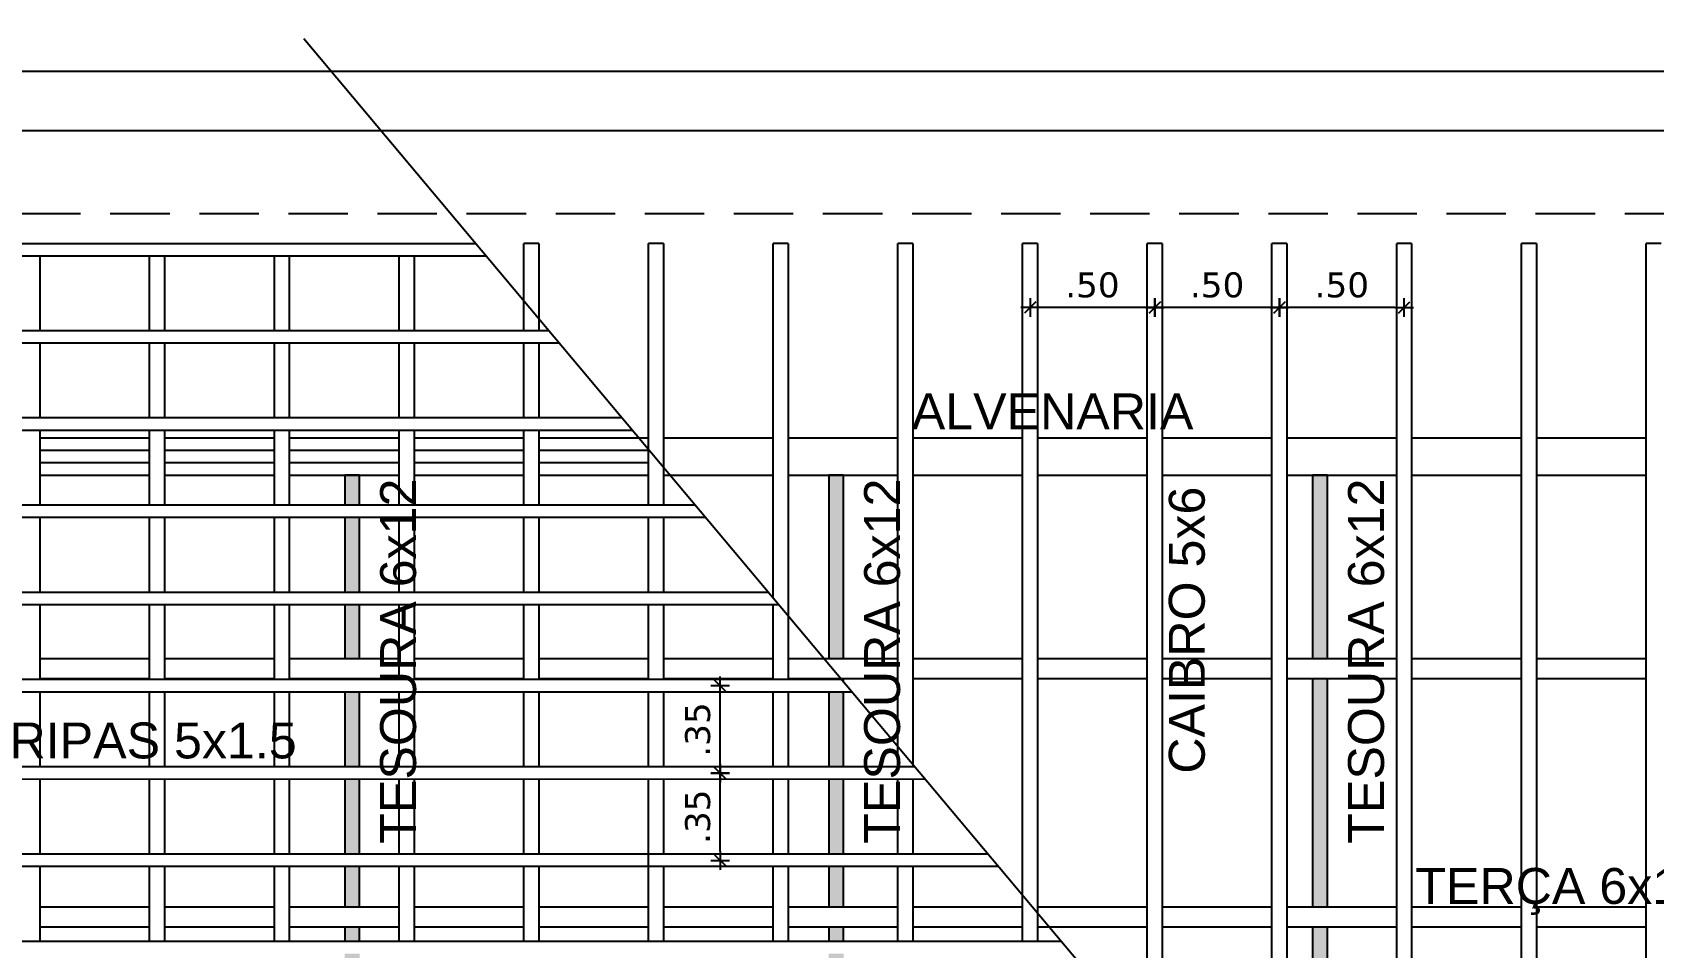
# Model space of a CAD drawing. Extents: x 249 to 354, y 55 to 132.
# Drawn here: x 333.51 to 340.01, y 97.46 to 101.13 of the extents above; entities that cross this region are included whole.
import ezdxf

# ---------------------------------------------------------------- set-up
doc = ezdxf.new("R2010")
doc.units = 0
doc.header["$LTSCALE"] = 0.005
doc.header["$PDMODE"] = 3
doc.linetypes.add('CONTINU', pattern=[0])
doc.linetypes.add('HIDDEN', pattern=[9.525, 6.35, -3.175])
doc.layers.get('0').update_dxf_attribs({"linetype": 'CONTINUOUS'})
doc.layers.get('Defpoints').update_dxf_attribs({"linetype": 'CONTINUOUS'})
for name, color, linetype in [('01', 1, 'CONTINUOUS'), ('A-PROJCOBERTURA', 7, 'HIDDEN'), ('ARQ-ALV-CORTE', 5, 'CONTINUOUS'), ('ARQ-ALV-ENCOBERTA', 8, 'CONTINUOUS'), ('ARQ-CTA-1_075', 1, 'CONTINUOUS'), ('ARQ-MOB-VISTA', 1, 'CONTINU'), ('ARQ-SMB-1_075', 1, 'CONTINUOUS'), ('ARQ-SMB-1_100', 1, 'CONTINUOUS'), ('ARQ-TLH-VISTA1', 2, 'CONTINUOUS'), ('ARQ-TLH-VISTA2', 1, 'CONTINUOUS'), ('ARQ-TXT-1_075', 2, 'CONTINUOUS'), ('EST-MAD-VISTA1', 2, 'CONTINUOUS')]:
    doc.layers.add(name, color=color, linetype=linetype)
doc.styles.add('ESC-50-A20', font='arial.ttf', dxfattribs={"height": 0.1})
doc.styles.add('FNDE Text Cota 0075', font='verdana.ttf', dxfattribs={"height": 0.1})
doc.dimstyles.new('FNDE 1-075', dxfattribs={"dimscale": 2.5, "dimtxt": 0.1, "dimasz": 0.015, "dimexe": 0.15, "dimexo": 0.15, "dimgap": 0.015, "dimtad": 1, "dimzin": 4, "dimdsep": 46, "dimtxsty": 'FNDE Text Cota 0075', "dimblk": 'tic', "dimcen": 0.025, "dimdle": 0.15, "dimse1": 1, "dimse2": 1, "dimclrd": 251, "dimclre": 251, "dimclrt": 256, "dimaunit": 1, "dimadec": 3, "dimazin": 0, "dimtfac": 1, "dimtix": 1, "dimtmove": 2, "dimatfit": 3, "dimldrblk": 'DOTSMALL', "dimfxl": 0.15, "dimtvp": 1, "dimtolj": 1, "dimtzin": 0, "dimarcsym": 0})

# ---------------------------------------------------------------- blocks, each defined once
blk = doc.blocks.new('tic')
at = {"color": 251}
for p, q in [((-1, 0), (1, 0)), ((0, -1), (0, 1))]:
    blk.add_line(p, q, dxfattribs=at)
blk.add_line((-0.6, -0.6), (0.6, 0.6))
blk = doc.blocks.new('*D67')
at = {"layer": 'ARQ-CTA-1_075', "color": 251, "lineweight": -2, "transparency": 16777216}
blk.add_line((338.9737, 100.0299), (338.5487, 100.0299), dxfattribs=at)
at = {"layer": 'Defpoints', "color": 0, "transparency": 16777216}
for p in [(338.5112, 100.0299), (338.5112, 99.8047), (339.0112, 99.8047)]:
    blk.add_point(p, dxfattribs=at)
at = {"layer": 'ARQ-CTA-1_075', "color": 251, "lineweight": -2, "transparency": 16777216, "xscale": 0.0375, "yscale": 0.0375, "zscale": 0.0375, "rotation": 180}
blk.add_blockref('tic', (338.5112, 100.0299), dxfattribs=at)
at = {"layer": 'ARQ-CTA-1_075', "color": 251, "lineweight": -2, "transparency": 16777216, "xscale": 0.0375, "yscale": 0.0375, "zscale": 0.0375}
blk.add_blockref('tic', (339.0112, 100.0299), dxfattribs=at)
at = {"layer": 'ARQ-CTA-1_075', "transparency": 16777216, "insert": (338.7612, 100.1195), "char_height": 0.1, "attachment_point": 5, "style": 'FNDE Text Cota 0075'}
blk.add_mtext('\\A1;.50', dxfattribs=at)
blk = doc.blocks.new('_DotSmall')
at = {"color": 0, "linetype": 'ByBlock', "const_width": 0.5}
blk.add_lwpolyline([(-0.0625, 0, 1), (0.0625, 0, 1)], format="xyb", close=True, dxfattribs=at)
blk = doc.blocks.new('*D68')
at = {"layer": 'ARQ-CTA-1_075', "color": 251, "lineweight": -2, "transparency": 16777216}
blk.add_line((338.4737, 100.0299), (338.0487, 100.0299), dxfattribs=at)
at = {"layer": 'Defpoints', "color": 0, "transparency": 16777216}
for p in [(338.0112, 100.0299), (338.0112, 99.8047), (338.5112, 99.8047)]:
    blk.add_point(p, dxfattribs=at)
at = {"layer": 'ARQ-CTA-1_075', "color": 251, "lineweight": -2, "transparency": 16777216, "xscale": 0.0375, "yscale": 0.0375, "zscale": 0.0375, "rotation": 180}
blk.add_blockref('tic', (338.0112, 100.0299), dxfattribs=at)
at = {"layer": 'ARQ-CTA-1_075', "color": 251, "lineweight": -2, "transparency": 16777216, "xscale": 0.0375, "yscale": 0.0375, "zscale": 0.0375}
blk.add_blockref('tic', (338.5112, 100.0299), dxfattribs=at)
at = {"layer": 'ARQ-CTA-1_075', "transparency": 16777216, "insert": (338.2612, 100.1195), "char_height": 0.1, "attachment_point": 5, "style": 'FNDE Text Cota 0075'}
blk.add_mtext('\\A1;.50', dxfattribs=at)
blk = doc.blocks.new('*D69')
at = {"layer": 'ARQ-CTA-1_075', "color": 251, "lineweight": -2, "transparency": 16777216}
blk.add_line((337.9737, 100.0299), (337.5487, 100.0299), dxfattribs=at)
at = {"layer": 'Defpoints', "color": 0, "transparency": 16777216}
for p in [(337.5112, 100.0299), (337.5112, 99.8047), (338.0112, 99.8047)]:
    blk.add_point(p, dxfattribs=at)
at = {"layer": 'ARQ-CTA-1_075', "color": 251, "lineweight": -2, "transparency": 16777216, "xscale": 0.0375, "yscale": 0.0375, "zscale": 0.0375, "rotation": 180}
blk.add_blockref('tic', (337.5112, 100.0299), dxfattribs=at)
at = {"layer": 'ARQ-CTA-1_075', "color": 251, "lineweight": -2, "transparency": 16777216, "xscale": 0.0375, "yscale": 0.0375, "zscale": 0.0375}
blk.add_blockref('tic', (338.0112, 100.0299), dxfattribs=at)
at = {"layer": 'ARQ-CTA-1_075', "transparency": 16777216, "insert": (337.7612, 100.1195), "char_height": 0.1, "attachment_point": 5, "style": 'FNDE Text Cota 0075'}
blk.add_mtext('\\A1;.50', dxfattribs=at)
blk = doc.blocks.new('*D70')
at = {"layer": 'ARQ-CTA-1_075', "color": 251, "lineweight": -2, "transparency": 16777216}
blk.add_line((336.2687, 97.8494), (336.2687, 98.1244), dxfattribs=at)
at = {"layer": 'Defpoints', "color": 0, "transparency": 16777216}
for p in [(336.0902, 98.1619), (336.2687, 98.1619), (336.0902, 97.8119)]:
    blk.add_point(p, dxfattribs=at)
at = {"layer": 'ARQ-CTA-1_075', "color": 251, "lineweight": -2, "transparency": 16777216, "xscale": 0.0375, "yscale": 0.0375, "zscale": 0.0375}
for p, rotation in [((336.2687, 98.1619), 90), ((336.2687, 97.8119), 270)]:
    blk.add_blockref('tic', p, dxfattribs=dict(at, rotation=rotation))
at = {"layer": 'ARQ-CTA-1_075', "transparency": 16777216, "insert": (336.1791, 97.9869), "char_height": 0.1, "attachment_point": 5, "rotation": 90, "style": 'FNDE Text Cota 0075'}
blk.add_mtext('\\A1;.35', dxfattribs=at)
blk = doc.blocks.new('*D71')
at = {"layer": 'ARQ-CTA-1_075', "color": 251, "lineweight": -2, "transparency": 16777216}
blk.add_line((336.2687, 98.1994), (336.2687, 98.4743), dxfattribs=at)
at = {"layer": 'Defpoints', "color": 0, "transparency": 16777216}
for p in [(336.0902, 98.5118), (336.2687, 98.5118), (336.0902, 98.1619)]:
    blk.add_point(p, dxfattribs=at)
at = {"layer": 'ARQ-CTA-1_075', "color": 251, "lineweight": -2, "transparency": 16777216, "xscale": 0.0375, "yscale": 0.0375, "zscale": 0.0375}
for p, rotation in [((336.2687, 98.5118), 90), ((336.2687, 98.1619), 270)]:
    blk.add_blockref('tic', p, dxfattribs=dict(at, rotation=rotation))
at = {"layer": 'ARQ-CTA-1_075', "transparency": 16777216, "insert": (336.1791, 98.3368), "char_height": 0.1, "attachment_point": 5, "rotation": 90, "style": 'FNDE Text Cota 0075'}
blk.add_mtext('\\A1;.35', dxfattribs=at)
blk = doc.blocks.new('*D73')
at = {"layer": 'ARQ-CTA-1_075', "color": 251, "lineweight": -2, "transparency": 16777216}
blk.add_line((340.2556, 96.6258), (340.2556, 97.547), dxfattribs=at)
at = {"layer": 'Defpoints', "color": 0, "transparency": 16777216}
for p in [(339.8385, 97.5845), (340.2556, 97.5845), (339.8668, 96.5883)]:
    blk.add_point(p, dxfattribs=at)
at = {"layer": 'ARQ-CTA-1_075', "color": 251, "lineweight": -2, "transparency": 16777216, "xscale": 0.0375, "yscale": 0.0375, "zscale": 0.0375}
for p, rotation in [((340.2556, 97.5845), 90), ((340.2556, 96.5883), 270)]:
    blk.add_blockref('tic', p, dxfattribs=dict(at, rotation=rotation))
at = {"layer": 'ARQ-CTA-1_075', "transparency": 16777216, "insert": (340.1661, 97.0864), "char_height": 0.1, "attachment_point": 5, "rotation": 90, "style": 'FNDE Text Cota 0075'}
blk.add_mtext('\\A1;1.00', dxfattribs=at)
blk = doc.blocks.new('*D79')
at = {"layer": 'ARQ-SMB-1_075', "color": 251, "linetype": 'Continuous', "lineweight": -2, "transparency": 16777216}
blk.add_line((287.2732, 100.7391), (344.3982, 100.7391), dxfattribs=at)
at = {"layer": 'Defpoints', "color": 0, "linetype": 'Continuous', "transparency": 16777216}
for p in [(344.4357, 100.7391), (287.2357, 99.0894), (344.4357, 99.0894)]:
    blk.add_point(p, dxfattribs=at)
at = {"layer": 'ARQ-SMB-1_075', "color": 251, "linetype": 'Continuous', "lineweight": -2, "transparency": 16777216, "xscale": 0.0375, "yscale": 0.0375, "zscale": 0.0375, "rotation": 180}
blk.add_blockref('tic', (287.2357, 100.7391), dxfattribs=at)
at = {"layer": 'ARQ-SMB-1_075', "color": 251, "linetype": 'Continuous', "lineweight": -2, "transparency": 16777216, "xscale": 0.0375, "yscale": 0.0375, "zscale": 0.0375}
blk.add_blockref('tic', (344.4357, 100.7391), dxfattribs=at)
at = {"layer": 'ARQ-SMB-1_075', "linetype": 'Continuous', "transparency": 16777216, "insert": (315.8357, 100.8286), "char_height": 0.1, "attachment_point": 5, "style": 'FNDE Text Cota 0075'}
blk.add_mtext('\\A1;57.20', dxfattribs=at)
blk = doc.blocks.new('*D81')
at = {"layer": 'ARQ-SMB-1_075', "color": 251, "linetype": 'Continuous', "lineweight": -2, "transparency": 16777216}
blk.add_line((286.3732, 100.9779), (345.2982, 100.9779), dxfattribs=at)
at = {"layer": 'Defpoints', "color": 0, "linetype": 'Continuous', "transparency": 16777216}
for p in [(345.3357, 100.9779), (286.3357, 99.9894), (345.3357, 99.9894)]:
    blk.add_point(p, dxfattribs=at)
at = {"layer": 'ARQ-SMB-1_075', "color": 251, "linetype": 'Continuous', "lineweight": -2, "transparency": 16777216, "xscale": 0.0375, "yscale": 0.0375, "zscale": 0.0375, "rotation": 180}
blk.add_blockref('tic', (286.3357, 100.9779), dxfattribs=at)
at = {"layer": 'ARQ-SMB-1_075', "color": 251, "linetype": 'Continuous', "lineweight": -2, "transparency": 16777216, "xscale": 0.0375, "yscale": 0.0375, "zscale": 0.0375}
blk.add_blockref('tic', (345.3357, 100.9779), dxfattribs=at)
at = {"layer": 'ARQ-SMB-1_075', "linetype": 'Continuous', "transparency": 16777216, "insert": (315.8357, 101.0674), "char_height": 0.1, "attachment_point": 5, "style": 'FNDE Text Cota 0075'}
blk.add_mtext('\\A1;59.00', dxfattribs=at)
blk = doc.blocks.new('*D65')
at = {"layer": 'ARQ-CTA-1_075', "color": 251, "lineweight": -2, "transparency": 16777216}
blk.add_line((340.2556, 97.622), (340.2556, 98.5432), dxfattribs=at)
at = {"layer": 'Defpoints', "color": 0, "transparency": 16777216}
for p in [(339.8385, 98.5807), (340.2556, 98.5807), (339.8668, 97.5845)]:
    blk.add_point(p, dxfattribs=at)
at = {"layer": 'ARQ-CTA-1_075', "color": 251, "lineweight": -2, "transparency": 16777216, "xscale": 0.0375, "yscale": 0.0375, "zscale": 0.0375}
for p, rotation in [((340.2556, 98.5807), 90), ((340.2556, 97.5845), 270)]:
    blk.add_blockref('tic', p, dxfattribs=dict(at, rotation=rotation))
at = {"layer": 'ARQ-CTA-1_075', "transparency": 16777216, "insert": (340.1661, 98.0826), "char_height": 0.1, "attachment_point": 5, "rotation": 90, "style": 'FNDE Text Cota 0075'}
blk.add_mtext('\\A1;1.00', dxfattribs=at)

msp = doc.modelspace()

# ---------------------------------------------------------------- hatches: boundary and pattern name
at = {"layer": '01', "linetype": 'Continuous'}
h = msp.add_hatch(color=251, dxfattribs=at)
h.dxf.hatch_style = 1
h.paths.add_polyline_path([(334.7632, 99.3565), (334.8232, 99.3565), (334.8232, 99.2367), (334.7632, 99.2367)])
h.paths.add_polyline_path([(334.7632, 99.1867), (334.8232, 99.1867), (334.8232, 98.8867), (334.7632, 98.8867)])
h.paths.add_polyline_path([(334.7632, 98.8367), (334.8232, 98.8367), (334.8232, 98.6207), (334.7632, 98.6207)])
h.paths.add_polyline_path([(334.7632, 98.4868), (334.8232, 98.4868), (334.8232, 98.1869), (334.7632, 98.1869)])
h.paths.add_polyline_path([(334.7632, 98.5407), (334.8232, 98.5407), (334.8232, 98.5368), (334.7632, 98.5368)])
h.paths.add_polyline_path([(334.7632, 97.5445), (334.8232, 97.5445), (334.8232, 97.487), (334.7632, 97.487)])
h.paths.add_polyline_path([(334.7632, 97.7869), (334.8232, 97.7869), (334.8232, 97.6245), (334.7632, 97.6245)])
h.paths.add_polyline_path([(334.7632, 98.1369), (334.8232, 98.1369), (334.8232, 97.8369), (334.7632, 97.8369)])
h.paths.add_polyline_path([(334.7632, 97.437), (334.8232, 97.437), (334.8232, 97.137), (334.7632, 97.137)])
h.paths.add_polyline_path([(334.7632, 97.087), (334.8232, 97.087), (334.8232, 96.7871), (334.7632, 96.7871)])
h.paths.add_polyline_path([(334.7632, 96.7371), (334.8232, 96.7371), (334.8232, 96.6283), (334.7632, 96.6283)])
h.paths.add_polyline_path([(334.7632, 96.5483), (334.8232, 96.5483), (334.8232, 96.4371), (334.7632, 96.4371)])
h.paths.add_polyline_path([(334.7632, 96.3871), (334.8232, 96.3871), (334.8232, 96.0872), (334.7632, 96.0872)])
h.paths.add_polyline_path([(334.7632, 96.0372), (334.8232, 96.0372), (334.8232, 95.7372), (334.7632, 95.7372)])
h.paths.add_polyline_path([(334.7632, 95.6872), (334.8232, 95.6872), (334.8232, 95.6215), (334.7632, 95.6215)])
h.paths.add_polyline_path([(334.7632, 95.5415), (334.8232, 95.5415), (334.8232, 95.4759), (334.7632, 95.4759)])
h.paths.add_polyline_path([(334.7632, 95.4259), (334.8232, 95.4259), (334.8232, 95.1259), (334.7632, 95.1259)])
h.paths.add_polyline_path([(334.7632, 95.0759), (334.8232, 95.0759), (334.8232, 94.956), (334.7632, 95.0275)])
h = msp.add_hatch(color=251, dxfattribs=at)
h.dxf.hatch_style = 1
h.paths.add_polyline_path([(336.7037, 96.5483), (336.7637, 96.5483), (336.7637, 96.4371), (336.7037, 96.4371)])
h.paths.add_polyline_path([(336.7037, 96.7371), (336.7637, 96.7371), (336.7637, 96.6283), (336.7037, 96.6283)])
h.paths.add_polyline_path([(336.7037, 97.087), (336.7637, 97.087), (336.7637, 96.7871), (336.7037, 96.7871)])
h.paths.add_polyline_path([(336.7037, 97.437), (336.7637, 97.437), (336.7637, 97.137), (336.7037, 97.137)])
h.paths.add_polyline_path([(336.7037, 97.5445), (336.7637, 97.5445), (336.7637, 97.487), (336.7037, 97.487)])
h.paths.add_polyline_path([(336.7037, 97.7869), (336.7637, 97.7869), (336.7637, 97.6245), (336.7037, 97.6245)])
h.paths.add_polyline_path([(336.7037, 98.4868), (336.7637, 98.4868), (336.7637, 98.1869), (336.7037, 98.1869)])
h.paths.add_polyline_path([(336.7037, 98.1369), (336.7637, 98.1369), (336.7637, 97.8369), (336.7037, 97.8369)])
h.paths.add_polyline_path([(336.7037, 99.3565), (336.7637, 99.3565), (336.7637, 98.6207), (336.7037, 98.6207)])
h.paths.add_polyline_path([(336.7037, 98.5407), (336.7524, 98.5407), (336.7557, 98.5368), (336.7037, 98.5368)])
h.paths.add_polyline_path([(336.7524, 98.5407), (336.7637, 98.5407), (336.7637, 98.5273)])
h.paths.add_polyline_path([(336.7037, 96.3871), (336.7637, 96.3871), (336.7637, 96.0872), (336.7037, 96.0872)])
h.paths.add_polyline_path([(336.7037, 96.0372), (336.7637, 96.0372), (336.7637, 95.7372), (336.7037, 95.7372)])
h.paths.add_polyline_path([(336.7037, 95.6872), (336.7637, 95.6872), (336.7637, 95.6215), (336.7037, 95.6215)])
h.paths.add_polyline_path([(336.7037, 95.5415), (336.7637, 95.5415), (336.7637, 95.4759), (336.7037, 95.4759)])
h.paths.add_polyline_path([(336.7037, 95.4259), (336.7637, 95.4259), (336.7637, 95.1259), (336.7037, 95.1259)])
h.paths.add_polyline_path([(336.7037, 95.0759), (336.7637, 95.0759), (336.7637, 94.776), (336.7037, 94.776)])
h.paths.add_polyline_path([(336.7037, 94.726), (336.7637, 94.726), (336.7637, 94.6148), (336.7037, 94.6148)])
h.paths.add_polyline_path([(336.7037, 94.5348), (336.7637, 94.5348), (336.7637, 94.426), (336.7037, 94.426)])
h.paths.add_polyline_path([(336.7037, 94.376), (336.7637, 94.376), (336.7637, 94.0761), (336.7037, 94.0761)])
h.paths.add_polyline_path([(336.7037, 94.0261), (336.7637, 94.0261), (336.7636, 93.7261), (336.7036, 93.7261)])
h.paths.add_polyline_path([(336.7036, 93.6761), (336.7636, 93.6761), (336.7636, 93.6186), (336.7036, 93.6186)])
h.paths.add_polyline_path([(336.7036, 93.5386), (336.7636, 93.5386), (336.7636, 93.3762), (336.7036, 93.3762)])
h.paths.add_polyline_path([(336.7036, 92.9762), (336.7636, 92.9762), (336.7636, 92.6763), (336.7353, 92.6763), (336.7036, 92.714)])
h.paths.add_polyline_path([(336.7036, 93.3262), (336.7636, 93.3262), (336.7636, 93.0262), (336.7036, 93.0262)])
h = msp.add_hatch(color=251, dxfattribs=at)
h.dxf.hatch_style = 1
h.paths.add_polyline_path([(338.6442, 91.9264), (338.7042, 91.9264), (338.7042, 91.8065), (338.6442, 91.8065)])
h.paths.add_polyline_path([(338.6442, 92.2763), (338.7042, 92.2763), (338.7042, 91.9764), (338.6442, 91.9764)])
h.paths.add_polyline_path([(338.6442, 92.5424), (338.7042, 92.5424), (338.7042, 92.3263), (338.6442, 92.3263)])
h.paths.add_polyline_path([(338.6442, 92.9762), (338.7042, 92.9762), (338.7042, 92.6763), (338.6442, 92.6763)])
h.paths.add_polyline_path([(338.6442, 92.6263), (338.7042, 92.6263), (338.7042, 92.6224), (338.6442, 92.6224)])
h.paths.add_polyline_path([(338.6442, 93.3262), (338.7042, 93.3262), (338.7042, 93.0262), (338.6442, 93.0262)])
h.paths.add_polyline_path([(338.6442, 93.6761), (338.7042, 93.6761), (338.7042, 93.6186), (338.6442, 93.6186)])
h.paths.add_polyline_path([(338.6442, 94.026), (338.7042, 94.026), (338.7042, 93.7261), (338.6442, 93.7261)])
h.paths.add_polyline_path([(338.6442, 94.376), (338.7042, 94.376), (338.7042, 94.076), (338.6442, 94.076)])
h.paths.add_polyline_path([(338.6442, 93.5386), (338.7042, 93.5386), (338.7042, 93.3762), (338.6442, 93.3762)])
h.paths.add_polyline_path([(338.6442, 94.5348), (338.7042, 94.5348), (338.7042, 94.426), (338.6442, 94.426)])
h.paths.add_polyline_path([(338.6442, 94.7259), (338.7042, 94.7259), (338.7042, 94.6148), (338.6442, 94.6148)])
h.paths.add_polyline_path([(338.6442, 95.0759), (338.7042, 95.0759), (338.7042, 94.7759), (338.6442, 94.7759)])
h.paths.add_polyline_path([(338.6442, 95.4258), (338.7042, 95.4258), (338.7042, 95.1259), (338.6442, 95.1259)])
h.paths.add_polyline_path([(338.6442, 95.5415), (338.7042, 95.5415), (338.7042, 95.4758), (338.6442, 95.4758)])
h.paths.add_polyline_path([(338.6442, 95.6873), (338.6684, 95.6873), (338.6565, 95.6215), (338.6442, 95.6215)])
h.paths.add_polyline_path([(338.6684, 95.6873), (338.7042, 95.8838), (338.7042, 95.6215), (338.6565, 95.6215)])
h.paths.add_polyline_path([(338.6442, 96.0372), (338.7042, 96.0372), (338.7042, 95.8838), (338.6775, 95.7373), (338.6442, 95.7373)])
h.paths.add_polyline_path([(338.6442, 96.2852), (338.7042, 96.2137), (338.7042, 96.0872), (338.6442, 96.0872)])
h.paths.add_polyline_path([(338.6442, 96.5483), (338.7042, 96.5483), (338.7042, 96.2137), (338.6442, 96.2852)])
h.paths.add_polyline_path([(338.6442, 97.5445), (338.7042, 97.5445), (338.7042, 96.6283), (338.6442, 96.6283)])
h.paths.add_polyline_path([(338.6442, 98.5407), (338.7042, 98.5407), (338.7042, 98.5368), (338.7042, 97.6245), (338.6442, 97.6245)])
h.paths.add_polyline_path([(338.6442, 99.3565), (338.7042, 99.3565), (338.7042, 98.6207), (338.6442, 98.6207)])
at = {"layer": 'ARQ-MOB-VISTA'}
h = msp.add_hatch(dxfattribs=at)
h.set_pattern_fill('ANSI32', color=256, scale=0.03, angle=45, style=0)
h.set_pattern_definition([(90, (167.2492, 182.55026), (-0.28575, 6e-17), []), (90, (167.34446, 182.64551), (-0.28575, 6e-17), [])])
h.paths.add_polyline_path([(312.8257, 97.2486), (313.5972, 97.2486), (313.2115, 97.6197)], flags=16)
edge = h.paths.add_edge_path()
edge.add_line((334.265, 95.6215), (330.2515, 100.4065))
edge.add_line((330.2515, 100.4065), (286.3924, 100.4065))
edge.add_line((286.3924, 100.4065), (291.1957, 95.6215))
edge.add_line((291.1957, 95.6215), (334.2985, 95.6215))

# ---------------------------------------------------------------- linework, layer by layer
at = {"layer": 'A-PROJCOBERTURA', "ltscale": 7.5}
msp.add_line((330.2515, 100.4065), (345.3357, 100.4065), dxfattribs=at)
at = {"layer": 'ARQ-ALV-CORTE'}
for points in [[(333.5412, 99.5065), (333.9812, 99.5065)], [(334.0412, 99.5065), (334.4812, 99.5065)], [(334.5412, 99.5065), (334.9812, 99.5065)], [(335.0412, 99.5065), (335.4812, 99.5065)], [(335.5412, 99.5065), (335.9812, 99.5065)], [(336.0412, 99.5065), (336.4812, 99.5065)], [(336.5412, 99.5065), (336.9812, 99.5065)], [(337.0412, 99.5065), (337.4812, 99.5065)], [(337.5412, 99.5065), (337.9812, 99.5065)], [(338.0412, 99.5065), (338.4812, 99.5065)], [(338.5412, 99.5065), (338.9812, 99.5065)], [(339.0412, 99.5065), (339.4812, 99.5065)], [(339.5412, 99.5065), (339.9812, 99.5065)], [(333.5412, 99.3565), (333.9812, 99.3565)], [(334.0412, 99.3565), (334.4812, 99.3565)], [(334.5412, 99.3565), (334.9812, 99.3565)], [(335.0412, 99.3565), (335.4812, 99.3565)], [(335.5412, 99.3565), (335.9812, 99.3565)], [(336.0412, 99.3565), (336.4812, 99.3565)], [(336.5412, 99.3565), (336.9812, 99.3565)], [(337.0412, 99.3565), (337.4812, 99.3565)], [(337.5412, 99.3565), (337.9812, 99.3565)], [(338.0412, 99.3565), (338.4812, 99.3565)], [(338.5412, 99.3565), (338.9812, 99.3565)], [(339.0412, 99.3565), (339.4812, 99.3565)], [(339.5412, 99.3565), (339.9812, 99.3565)]]:
    msp.add_lwpolyline(points, dxfattribs=at)
at = {"layer": 'ARQ-ALV-ENCOBERTA', "color": 251}
for p, q in [((333.9812, 99.4565), (333.5412, 99.4565)), ((334.4812, 99.4565), (334.0412, 99.4565)), ((334.9812, 99.4565), (334.5412, 99.4565)), ((335.4812, 99.4565), (335.0412, 99.4565)), ((335.9812, 99.4565), (335.5412, 99.4565)), ((333.9812, 99.4065), (333.5412, 99.4065)), ((334.4812, 99.4065), (334.0412, 99.4065)), ((334.9812, 99.4065), (334.5412, 99.4065)), ((335.4812, 99.4065), (335.0412, 99.4065)), ((335.9812, 99.4065), (335.5412, 99.4065))]:
    msp.add_line(p, q, dxfattribs=at)
at = {"layer": 'ARQ-MOB-VISTA'}
msp.add_line((335.9812, 97.7869), (335.9812, 97.8369), dxfattribs=at)
at = {"layer": 'ARQ-SMB-1_100', "color": 1}
msp.add_lwpolyline([(343.8549, 90.0816), (339.3056, 95.5209), (339.4632, 95.9491), (338.6435, 95.5503), (338.7536, 96.1549), (334.5997, 101.1073)], dxfattribs=at)
at = {"layer": 'ARQ-TLH-VISTA1'}
for p, q in [((335.5412, 100.2865), (335.4812, 100.2865)), ((336.0412, 100.2865), (335.9812, 100.2865)), ((336.5412, 100.2865), (336.4812, 100.2865)), ((337.0412, 100.2865), (336.9812, 100.2865)), ((337.5412, 100.2865), (337.4812, 100.2865)), ((338.0412, 100.2865), (337.9812, 100.2865)), ((338.5412, 100.2865), (338.4812, 100.2865)), ((339.0412, 100.2865), (338.9812, 100.2865)), ((339.5412, 100.2865), (339.4812, 100.2865)), ((340.0412, 100.2865), (339.9812, 100.2865))]:
    msp.add_line(p, q, dxfattribs=at)
at = {"layer": 'ARQ-TLH-VISTA1', "color": 3}
for p, q in [((333.9812, 98.6207), (333.5412, 98.6207)), ((334.4812, 98.6207), (334.0412, 98.6207)), ((334.9812, 98.6207), (334.5412, 98.6207)), ((335.4812, 98.6207), (335.0412, 98.6207)), ((335.9812, 98.6207), (335.5412, 98.6207)), ((336.4812, 98.6207), (336.0412, 98.6207)), ((336.9812, 98.6207), (336.5412, 98.6207)), ((337.4812, 98.6207), (337.0412, 98.6207)), ((337.9812, 98.6207), (337.5412, 98.6207)), ((338.4812, 98.6207), (338.0412, 98.6207)), ((338.9812, 98.6207), (338.5412, 98.6207)), ((339.4812, 98.6207), (339.0412, 98.6207)), ((339.9812, 98.6207), (339.5412, 98.6207)), ((333.9812, 98.5407), (333.5412, 98.5407)), ((334.4812, 98.5407), (334.0412, 98.5407)), ((334.9812, 98.5407), (334.5412, 98.5407)), ((335.4812, 98.5407), (335.0412, 98.5407)), ((335.9812, 98.5407), (335.5412, 98.5407)), ((336.4812, 98.5407), (336.0412, 98.5407)), ((336.9812, 98.5407), (336.5412, 98.5407)), ((337.4812, 98.5407), (337.0412, 98.5407)), ((337.9812, 98.5407), (337.5412, 98.5407)), ((338.4812, 98.5407), (338.0412, 98.5407)), ((338.9812, 98.5407), (338.5412, 98.5407)), ((339.4812, 98.5407), (339.0412, 98.5407)), ((339.9812, 98.5407), (339.5412, 98.5407)), ((333.9812, 97.6245), (333.5412, 97.6245)), ((334.4812, 97.6245), (334.0412, 97.6245)), ((334.9812, 97.6245), (334.5412, 97.6245)), ((335.4812, 97.6245), (335.0412, 97.6245)), ((335.9812, 97.6245), (335.5412, 97.6245)), ((336.4812, 97.6245), (336.0412, 97.6245)), ((336.9812, 97.6245), (336.5412, 97.6245)), ((337.4812, 97.6245), (337.0412, 97.6245)), ((337.9812, 97.6245), (337.5412, 97.6245)), ((338.4812, 97.6245), (338.0412, 97.6245)), ((338.9812, 97.6245), (338.5412, 97.6245)), ((339.4812, 97.6245), (339.0412, 97.6245)), ((339.9812, 97.6245), (339.5412, 97.6245)), ((333.9812, 97.5445), (333.5412, 97.5445)), ((334.4812, 97.5445), (334.0412, 97.5445)), ((334.9812, 97.5445), (334.5412, 97.5445)), ((335.4812, 97.5445), (335.0412, 97.5445)), ((335.9812, 97.5445), (335.5412, 97.5445)), ((336.4812, 97.5445), (336.0412, 97.5445)), ((336.9812, 97.5445), (336.5412, 97.5445)), ((337.4812, 97.5445), (337.0412, 97.5445)), ((337.9812, 97.5445), (337.5412, 97.5445)), ((338.4812, 97.5445), (338.0412, 97.5445)), ((338.9812, 97.5445), (338.5412, 97.5445)), ((339.4812, 97.5445), (339.0412, 97.5445)), ((339.9812, 97.5445), (339.5412, 97.5445))]:
    msp.add_line(p, q, dxfattribs=at)
at = {"layer": 'ARQ-TLH-VISTA1'}
for points in [[(333.5412, 100.2365), (333.5412, 99.9366)], [(333.9812, 99.9366), (333.9812, 100.2365)], [(334.0412, 100.2365), (334.0412, 99.9366)], [(334.4812, 99.9366), (334.4812, 100.2365)], [(334.5412, 100.2365), (334.5412, 99.9366)], [(334.9812, 99.9366), (334.9812, 100.2365)], [(335.0412, 100.2365), (335.0412, 99.9366)], [(335.4812, 99.9366), (335.4812, 100.2865)], [(335.5412, 100.2865), (335.5412, 99.9366)], [(335.9812, 99.2367), (335.9812, 100.2865)], [(336.0412, 100.2865), (336.0412, 99.2367)], [(336.4812, 98.8641), (336.4812, 100.2865)], [(336.5412, 100.2865), (336.5412, 98.5368)], [(336.9812, 98.1869), (336.9812, 100.2865)], [(337.0412, 100.2865), (337.0412, 98.1869)], [(337.4812, 97.487), (337.4812, 100.2865)], [(337.5412, 100.2865), (337.5412, 97.487)], [(337.9812, 96.7871), (337.9812, 100.2865)], [(338.0412, 100.2865), (338.0412, 96.7871)], [(338.4812, 96.4371), (338.4812, 100.2865)], [(338.5412, 100.2865), (338.5412, 96.4081)], [(338.9812, 95.4758), (338.9812, 100.2865)], [(339.0412, 100.2865), (339.0412, 95.4758)], [(339.4812, 95.1259), (339.4812, 100.2865)], [(339.5412, 100.2865), (339.5412, 95.1259)], [(339.9812, 94.426), (339.9812, 100.2865)], [(333.5412, 99.8866), (333.5412, 99.5866)], [(333.9812, 99.5866), (333.9812, 99.8866)], [(334.0412, 99.8866), (334.0412, 99.5866)], [(334.4812, 99.5866), (334.4812, 99.8866)], [(334.5412, 99.8866), (334.5412, 99.5866)], [(334.9812, 99.5866), (334.9812, 99.8866)], [(335.0412, 99.8866), (335.0412, 99.5866)], [(335.4812, 99.5866), (335.4812, 99.8866)], [(335.5412, 99.8866), (335.5412, 99.5866)], [(333.5412, 99.5366), (333.5412, 99.2367)], [(333.9812, 99.2367), (333.9812, 99.5366)], [(334.0412, 99.5366), (334.0412, 99.2367)], [(334.4812, 99.2367), (334.4812, 99.5366)], [(334.5412, 99.5366), (334.5412, 99.2367)], [(334.9812, 99.2367), (334.9812, 99.5366)], [(335.0412, 99.5366), (335.0412, 99.2367)], [(335.4812, 99.2367), (335.4812, 99.5366)], [(335.5412, 99.5366), (335.5412, 99.2367)], [(333.5412, 99.1867), (333.5412, 98.8867)], [(333.9812, 98.8867), (333.9812, 99.1867)], [(334.0412, 99.1867), (334.0412, 98.8867)], [(334.4812, 98.8867), (334.4812, 99.1867)], [(334.5412, 99.1867), (334.5412, 98.8867)], [(334.9812, 98.8867), (334.9812, 99.1867)], [(335.0412, 99.1867), (335.0412, 98.8867)], [(335.4812, 98.8868), (335.4812, 99.1867)], [(335.5412, 99.1867), (335.5412, 98.8868)], [(335.9812, 98.8868), (335.9812, 99.1867)], [(336.0412, 99.1867), (336.0412, 98.8868)], [(333.5412, 98.8367), (333.5412, 98.5368)], [(333.9812, 98.5368), (333.9812, 98.8367)], [(334.0412, 98.8367), (334.0412, 98.5368)], [(334.4812, 98.5368), (334.4812, 98.8367)], [(334.5412, 98.8367), (334.5412, 98.5368)], [(334.9812, 98.5368), (334.9812, 98.8367)], [(335.0412, 98.8367), (335.0412, 98.5368)], [(335.4812, 98.5368), (335.4812, 98.8368)], [(335.5412, 98.8368), (335.5412, 98.5368)], [(335.9812, 98.5368), (335.9812, 98.8368)], [(336.0412, 98.8368), (336.0412, 98.5368)], [(336.4812, 98.5368), (336.4812, 98.8368)], [(333.5412, 98.4868), (333.5412, 98.1868)], [(333.9812, 98.1868), (333.9812, 98.4868)], [(334.0412, 98.4868), (334.0412, 98.1868)], [(334.4812, 98.1869), (334.4812, 98.4868)], [(334.5412, 98.4868), (334.5412, 98.1869)], [(334.9812, 98.1869), (334.9812, 98.4868)], [(335.0412, 98.4868), (335.0412, 98.1869)], [(335.4812, 98.1869), (335.4812, 98.4868)], [(335.5412, 98.4868), (335.5412, 98.1869)], [(335.9812, 98.1869), (335.9812, 98.4868)], [(336.0412, 98.4868), (336.0412, 98.1869)], [(336.4812, 98.1869), (336.4812, 98.4868)], [(336.5412, 98.4868), (336.5412, 98.1869)], [(333.5412, 98.1368), (333.5412, 97.8369)], [(333.9812, 97.8369), (333.9812, 98.1368)], [(334.0412, 98.1368), (334.0412, 97.8369)], [(334.4812, 97.8369), (334.4812, 98.1369)], [(334.5412, 98.1369), (334.5412, 97.8369)], [(334.9812, 97.8369), (334.9812, 98.1369)], [(335.0412, 98.1369), (335.0412, 97.8369)], [(335.4812, 97.8369), (335.4812, 98.1369)], [(335.5412, 98.1369), (335.5412, 97.8369)], [(335.9812, 97.8369), (335.9812, 98.1369)], [(336.0412, 98.1369), (336.0412, 97.8369)], [(336.4812, 97.8369), (336.4812, 98.1369)], [(336.5412, 98.1369), (336.5412, 97.8369)], [(336.9812, 97.8369), (336.9812, 98.1369)], [(337.0412, 98.1369), (337.0412, 97.8369)], [(333.5412, 97.7869), (333.5412, 97.4869)], [(333.9812, 97.487), (333.9812, 97.7869)], [(334.0412, 97.7869), (334.0412, 97.487)], [(334.4812, 97.487), (334.4812, 97.7869)], [(334.5412, 97.7869), (334.5412, 97.487)], [(334.9812, 97.487), (334.9812, 97.7869)], [(335.0412, 97.7869), (335.0412, 97.487)], [(335.4812, 97.487), (335.4812, 97.7869)], [(335.5412, 97.7869), (335.5412, 97.487)], [(335.9812, 97.487), (335.9812, 97.7869)], [(336.0412, 97.7869), (336.0412, 97.487)], [(336.4812, 97.487), (336.4812, 97.7869)], [(336.5412, 97.7869), (336.5412, 97.487)], [(336.9812, 97.487), (336.9812, 97.7869)], [(337.0412, 97.7869), (337.0412, 97.487)]]:
    msp.add_lwpolyline(points, dxfattribs=at)
at = {"layer": 'ARQ-TLH-VISTA2', "color": 1}
for p, q in [((330.3563, 100.2865), (335.2881, 100.2865)), ((330.3983, 100.2365), (335.33, 100.2365)), ((335.5816, 99.9366), (330.6457, 99.9366)), ((335.6235, 99.8866), (330.6876, 99.8866)), ((335.8751, 99.5867), (330.9392, 99.5866)), ((335.9171, 99.5367), (330.9812, 99.5366)), ((336.1686, 99.2367), (331.2327, 99.2367)), ((336.2106, 99.1867), (331.2747, 99.1867)), ((336.4622, 98.8868), (331.5263, 98.8867)), ((336.5041, 98.8368), (331.5682, 98.8367)), ((336.7557, 98.5368), (331.8198, 98.5368)), ((336.7976, 98.4868), (331.8617, 98.4868)), ((337.0492, 98.1869), (332.1133, 98.1868)), ((337.0911, 98.1369), (332.1552, 98.1368)), ((337.3427, 97.8369), (332.4068, 97.8369)), ((337.3847, 97.7869), (332.4487, 97.7869)), ((337.6362, 97.487), (332.7003, 97.4869))]:
    msp.add_line(p, q, dxfattribs=at)
at = {"layer": 'EST-MAD-VISTA1', "color": 4}
for points in [[(334.8232, 99.2367), (334.8232, 99.3565), (334.7632, 99.3565), (334.7632, 99.2367)], [(336.7637, 98.6207), (336.7637, 99.3565), (336.7037, 99.3565), (336.7037, 98.6207)], [(338.7042, 98.6207), (338.7042, 99.3565), (338.6442, 99.3565), (338.6442, 98.6207)], [(334.7632, 99.1867), (334.7632, 98.8867)], [(334.8232, 98.8867), (334.8232, 99.1867)], [(334.7632, 98.8367), (334.7632, 98.6207)], [(334.8232, 98.6207), (334.8232, 98.8367)], [(334.7632, 98.5407), (334.7632, 98.5368)], [(334.8232, 98.5368), (334.8232, 98.5407)], [(336.7037, 98.5407), (336.7037, 98.5368)], [(336.7637, 98.5273), (336.7637, 98.5407)], [(338.6442, 98.5407), (338.6442, 97.6245)], [(338.6442, 98.5368), (338.6442, 98.5407)], [(338.7042, 97.6245), (338.7042, 98.5407)], [(338.7042, 98.5407), (338.7042, 98.5368)], [(334.7632, 98.4868), (334.7632, 98.1869)], [(334.8232, 98.1869), (334.8232, 98.4868)], [(336.7037, 98.4868), (336.7037, 98.1869)], [(336.7637, 98.1869), (336.7637, 98.4868)], [(334.7632, 98.1369), (334.7632, 97.8369)], [(334.8232, 97.8369), (334.8232, 98.1369)], [(336.7037, 98.1369), (336.7037, 97.8369)], [(336.7637, 97.8369), (336.7637, 98.1369)], [(334.7632, 97.7869), (334.7632, 97.6245)], [(334.8232, 97.6245), (334.8232, 97.7869)], [(336.7037, 97.7869), (336.7037, 97.6245)], [(336.7637, 97.6245), (336.7637, 97.7869)], [(334.7632, 97.5445), (334.7632, 97.487)], [(334.8232, 97.487), (334.8232, 97.5445)], [(336.7037, 97.5445), (336.7037, 97.487)], [(336.7637, 97.487), (336.7637, 97.5445)], [(338.6442, 97.5445), (338.6442, 96.6283)], [(338.7042, 96.6283), (338.7042, 97.5445)]]:
    msp.add_lwpolyline(points, dxfattribs=at)

# ---------------------------------------------------------------- texts
at = {"layer": 'ARQ-TXT-1_075', "style": 'ESC-50-A20'}
msp.add_text('ALVENARIA', height=0.144, dxfattribs=at).set_placement((337.037, 99.5409))
for p in [(335.0493, 97.8789), (336.9898, 97.8789), (338.9303, 97.8789)]:
    msp.add_text('TESOURA 6x12 ', height=0.144, rotation=90, dxfattribs=at).set_placement(p)
at = {"layer": 'ARQ-TXT-1_075', "insert": (338.0676, 98.1596), "char_height": 0.144, "attachment_point": 1, "rotation": 90, "style": 'ESC-50-A20'}
msp.add_mtext_dynamic_manual_height_columns('CAIBRO 5x6', width=1.19691, gutter_width=0.5, heights=[0], dxfattribs=at)
at = {"layer": 'ARQ-TXT-1_075', "char_height": 0.144, "attachment_point": 1, "style": 'ESC-50-A20'}
for s, width, insert in [('RIPAS 5x1.5', 1.384137, (333.4194, 98.3648)), ('TERÇA 6x12', 1.717704, (339.056, 97.7812))]:
    msp.add_mtext_dynamic_manual_height_columns(s, width=width, gutter_width=0.5, heights=[0], dxfattribs=dict(at, insert=insert))

# ---------------------------------------------------------------- dimensions: what is measured, and where the dimension line sits
at = {"layer": 'ARQ-CTA-1_075'}
for base, p1, p2, angle, picture, middle in [((337.5112, 100.0299), (338.0112, 99.8047), (337.5112, 99.8047), 180, '*D69', (337.7612, 100.1195)), ((338.0112, 100.0299), (338.5112, 99.8047), (338.0112, 99.8047), 180, '*D68', (338.2612, 100.1195)), ((338.5112, 100.0299), (339.0112, 99.8047), (338.5112, 99.8047), 180, '*D67', (338.7612, 100.1195)), ((340.2556, 98.5807), (339.8668, 97.5845), (339.8385, 98.5807), 90, '*D65', (340.1661, 98.0826)), ((336.2687, 98.5118), (336.0902, 98.1619), (336.0902, 98.5118), 90, '*D71', (336.1791, 98.3368)), ((336.2687, 98.1619), (336.0902, 97.8119), (336.0902, 98.1619), 90, '*D70', (336.1791, 97.9869)), ((340.2556, 97.5845), (339.8668, 96.5883), (339.8385, 97.5845), 90, '*D73', (340.1661, 97.0864))]:
    dim = msp.add_linear_dim(base=base, p1=p1, p2=p2, angle=angle, dimstyle='FNDE 1-075', dxfattribs=at)
    dim.commit()
    dim.dimension.update_dxf_attribs({"geometry": picture, "text_midpoint": middle})
at = {"layer": 'ARQ-SMB-1_075', "linetype": 'Continuous'}
for base, p1, p2, picture, middle in [((345.3357, 100.9779), (286.3357, 99.9894), (345.3357, 99.9894), '*D81', (315.8357, 101.0674)), ((344.4357, 100.7391), (287.2357, 99.0894), (344.4357, 99.0894), '*D79', (315.8357, 100.8286))]:
    dim = msp.add_linear_dim(base=base, p1=p1, p2=p2, dimstyle='FNDE 1-075', dxfattribs=at)
    dim.commit()
    dim.dimension.update_dxf_attribs({"geometry": picture, "text_midpoint": middle})

doc.saveas('drawing.dxf')
